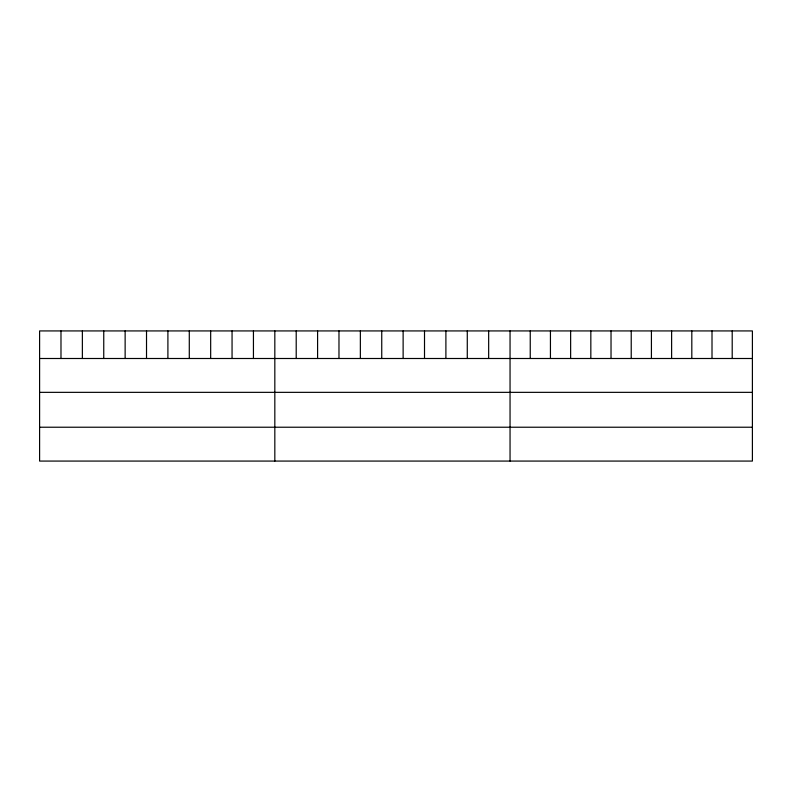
<?xml version="1.0" encoding="UTF-8"?>
<svg xmlns="http://www.w3.org/2000/svg" width="792" height="792" viewBox="0 0 792 792"><rect width="100%" height="100%" fill="white"/><g stroke="black" fill="none" stroke-linecap="round" stroke-linejoin="round"><path stroke-width="1.19" d="M752.4 358.499L752.4 461.073L39.6 461.073L39.6 330.927L752.4 330.927L752.4 358.499L39.6 358.499M39.6 392.347L752.4 392.347M39.6 427.225L752.4 427.225M732.204 330.927L732.204 358.499M712.008 330.927L712.008 358.499M691.812 330.927L691.812 358.499M671.616 330.927L671.616 358.499M651.42 330.927L651.42 358.499M631.224 330.927L631.224 358.499M611.028 330.927L611.028 358.499M590.832 330.927L590.832 358.499M570.636 330.927L570.636 358.499M550.44 330.927L550.44 358.499M530.244 330.927L530.244 358.499M510.048 330.927L510.048 461.073M488.664 330.927L488.664 358.499M467.28 330.927L467.28 358.499M445.896 330.927L445.896 358.499M424.512 330.927L424.512 358.499M403.128 330.927L403.128 358.499M381.744 330.927L381.744 358.499M360.36 330.927L360.36 358.499M338.976 330.927L338.976 358.499M317.592 330.927L317.592 358.499M296.208 330.927L296.208 358.499M274.824 330.927L274.824 461.073M253.44 330.927L253.44 358.499M232.056 330.927L232.056 358.499M210.672 330.927L210.672 358.499M189.288 330.927L189.288 358.499M167.904 330.927L167.904 358.499M146.52 330.927L146.52 358.499M125.136 330.927L125.136 358.499M103.752 330.927L103.752 358.499M82.368 330.927L82.368 358.499M60.984 330.927L60.984 358.499"/></g></svg>
